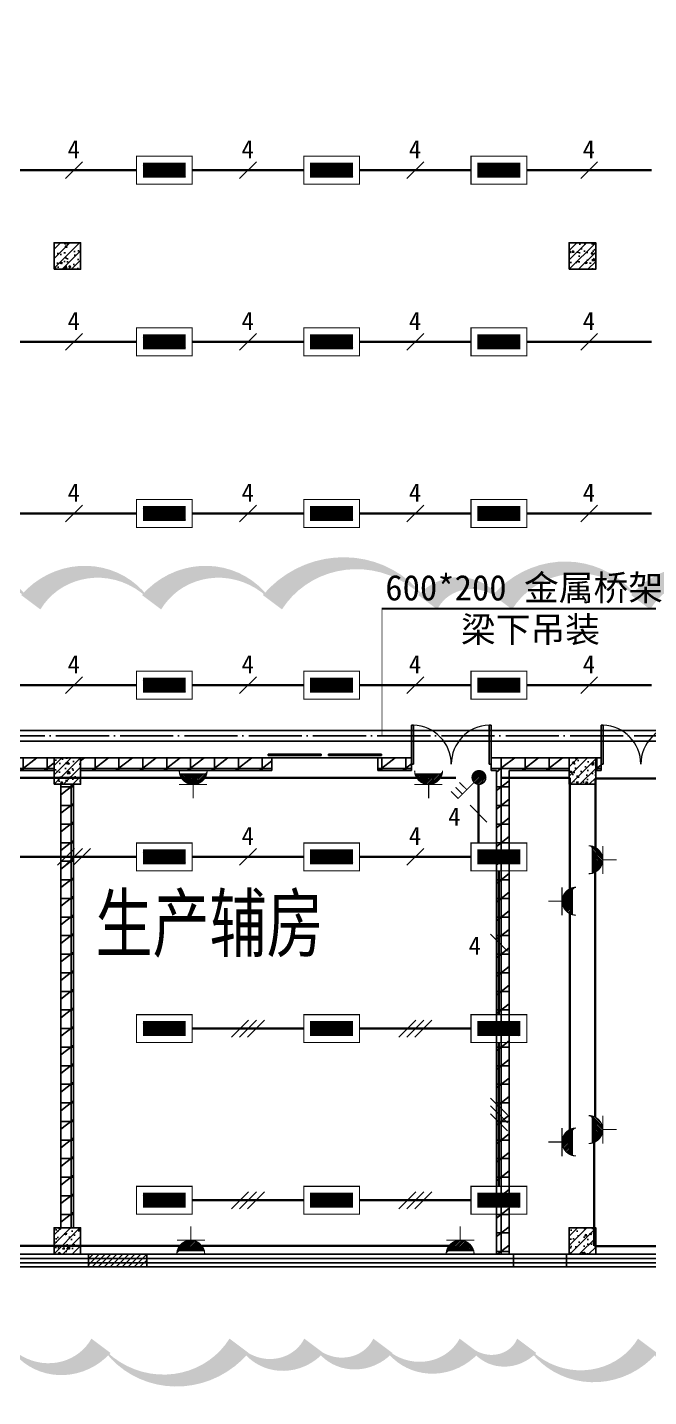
# Model space of a CAD drawing. Header units: millimetres. Extents: x -633009578 to 5705885, y -633235091 to 2571734.
# Drawn here: x 2824069 to 2835766, y 1853319 to 1879104 of the extents above; entities that cross this region are included whole.
import ezdxf

# ---------------------------------------------------------------- set-up
doc = ezdxf.new("R2010")
doc.units = ezdxf.units.MM
doc.header["$LTSCALE"] = 1000
doc.header["$MEASUREMENT"] = 0
doc.linetypes.add('DOTE', pattern=[2.4200000000000004, 2, -0.2, 0.02, -0.2])
doc.layers.get('0').update_dxf_attribs({"color": 9})
for name, color, linetype in [('3T_WOOD', 21, 'Continuous'), ('A-COLUM(柱)', 255, 'Continuous'), ('A-DOOR(门）', 4, 'Continuous'), ('A-F-AREA(计算)', 5, 'Continuous'), ('A-HATH(填充)', 8, 'Continuous'), ('A-TEXT(房间)', 243, 'Continuous'), ('A-WALL(墙)', 255, 'Continuous'), ('A-WINDOW（窗）', 4, 'Continuous'), ('DIM_MODI', 6, 'Continuous'), ('电-强电平面-标注', 3, 'Continuous'), ('电-强电平面-线缆', 3, 'Continuous'), ('电-桥架', 4, 'Continuous'), ('设备-插座', 3, 'Continuous'), ('设备-照明', 3, 'Continuous'), ('设备-箱柜', 3, 'Continuous')]:
    doc.layers.add(name, color=color, linetype=linetype)
doc.styles.add('_TCH', font='simhei.ttf', dxfattribs={"width": 0.75, "bigfont": 'hztxt.shx'})
doc.styles.add('ELEC-DIM', font='simhei.ttf')
doc.styles.add('IDQSTYLE', font='simhei.ttf', dxfattribs={"width": 0.707, "bigfont": 'hztxt.shx'})
pattern_1 = [(0, (-1310557.920547385, -2.793967723846436e-09), (0, 350), []), (37.875, (-1310157.920547385, -2.793967723846436e-09), (-169.61527734408, 218.0766567528281), []), (90, (-1310157.920547385, -2.793967723846436e-09), (-450, 2.755455298081545e-14), [])]

# ---------------------------------------------------------------- blocks, each defined once
blk = doc.blocks.new('$TCHSYS$WIN2D')
for p, q in [((-0.5, 0.5), (0.5, 0.5)), ((-0.5, 0.5), (-0.4999999999999999, -0.5)), ((0.5, 0.5), (0.4999999999999998, -0.5)), ((0.5, 0.1666666666666666), (-0.5, 0.1666666666666666)), ((0.5, -0.1666666666666667), (-0.5, -0.1666666666666667)), ((-0.4999999999999999, -0.5), (0.5, -0.5))]:
    blk.add_line(p, q)
blk = doc.blocks.new('$DorLib2D$00000002')
for p, q in [((-0.5, -5.684341886080802e-17), (-0.5000000000000007, 0.4875)), ((-0.4750000000000007, 0.4875), (-0.5000000000000007, 0.4875)), ((-0.475, -2.842170943040401e-17), (-0.4750000000000007, 0.4875)), ((0.475, -2.842170943040401e-17), (0.4750000000000007, 0.4875)), ((0.4750000000000007, 0.4875), (0.5000000000000007, 0.4875)), ((0.5, -5.684341886080802e-17), (0.5000000000000007, 0.4875)), ((-0.5, -5.684341886080802e-17), (-0.475, -2.842170943040401e-17)), ((0.5, -5.684341886080802e-17), (0.475, -2.842170943040401e-17))]:
    blk.add_line(p, q)
at = {"lineweight": 13}
for centre, start, end in [((-0.4875, -4.263256414560601e-17), 0, 88.53071641864632), ((0.4875, -4.263256414560601e-17), 91.4692835813537, 180)]:
    blk.add_arc(centre, 0.4875, start, end, dxfattribs=at)
blk = doc.blocks.new('$DORLIB2D$00000127')
at = {"color": 0}
for points in [[(-0.5333333333328483, 0.7948983154366971), (-0.5333333333328483, 0.690405644187237)], [(-0.03333333333284827, 0.7948983154366971), (-0.5333333333328483, 0.7948983154366971)], [(-0.03333333333284827, 0.7948983154366971), (-0.03333333333284827, 0.690405644187237)], [(0.5333333333328483, 0.7948983154366971), (0.03333333333284827, 0.7948983154366971)], [(0.03333333333284827, 0.7948983154366971), (0.03333333333284827, 0.690405644187237)], [(0.5333333333328483, 0.7948983154366971), (0.5333333333328483, 0.690405644187237)], [(-0.03333333333284827, 0.690405644187237), (-0.5333333333328483, 0.690405644187237)], [(0.5333333333328483, 0.690405644187237), (0.03333333333284827, 0.690405644187237)], [(0.5, 0.4999999999999858), (-0.5, 0.4999999999999858)]]:
    blk.add_lwpolyline(points, dxfattribs=at)
blk = doc.blocks.new('_FZH')
h = blk.add_hatch()
h.set_pattern_fill('钢筋混凝土', color=256, scale=0.1, style=0)
h.set_pattern_definition([(45, (0, 0), (-0.1767766952966369, 0.1767766952966369), []), (50, (0, 0), (0.7172601826007535, -0.06275213498259512), [0.07500000000000001, -0.8250000000000001]), (355, (0, 0), (-0.138751333613, 0.7521921337000119), [0.06, -0.66]), (100.4514, (0.05977168000000001, -0.00522934), (0.5785093817140216, 0.6894395420609536), [0.06374019, -0.701142112]), (46.1842, (0, 0.2), (1.067241048625645, -0.1655190143290181), [0.1125, -1.2375]), (96.6356, (0.088936745, 0.186206693), (0.9346627055487033, 0.9741178709004418), [0.095610288, -1.051713]), (351.1842, (0, 0.2), (0.9346619451336272, 0.9741186009253247), [0.09000000000000001, -0.9900000000000001]), (21, (0.1, 0.15), (0.5969070521184617, -0.4026188906653388), [0.07500000000000001, -0.8250000000000001]), (326, (0.1, 0.15), (0.2433153319215824, 0.7251500450468529), [0.06, -0.66]), (71.4514, (0.149742233, 0.116448394), (0.84022262858149, 0.3225304967099524), [0.06374019, -0.701142112]), (37.50000000000001, (0, 0), (0.01215985531729062, 0.3328938538313115), [0, -0.652, 0, -0.67, 0, -0.6625000000000001]), (7.499999999999999, (0, 0), (0.2630695374421486, 0.3944117118823603), [0, -0.382, 0, -0.637, 0, -0.2525]), (-32.5, (-0.223, 0), (0.533822436172409, -0.02255487173437976), [0, -0.25, 0, -0.78, 0, -1.035]), (-42.5, (-0.323, 0), (0.5831861693423862, 0.1001049823323177), [0, -0.325, 0, -0.518, 0, -0.735])])
h.paths.add_polyline_path([(-0.5, -0.5), (0.5, -0.5), (0.5, 0.5), (-0.5, 0.5)])
blk.add_lwpolyline([(-0.5, -0.5), (0.5, -0.5), (0.5, 0.5), (-0.5, 0.5)], close=True)
blk = doc.blocks.new('9-3-1')
h = blk.add_hatch()
h.set_pattern_fill('ANSI31', color=256, scale=50)
h.set_pattern_definition([(45, (0, 0), (-56.1266007566822, 56.12660075668221), [])])
h.paths.add_polyline_path([(1169340.650682363, 1178022.080887659), (1170440.650682363, 1178022.080887659), (1170440.650682363, 1177782.080887659), (1169340.650682363, 1177782.080887659)])
at = {"layer": 'A-HATH(填充)'}
h = blk.add_hatch(dxfattribs=at)
h.set_pattern_fill('空心砖', color=256, scale=100, style=0)
h.set_pattern_definition(pattern_1)
h.paths.add_polyline_path([(1168690.598288325, 1187132.08088766), (1168690.598288325, 1187372.080887664), (1165340.598288573, 1187372.080887661), (1165340.598288573, 1187132.080887648)])
h = blk.add_hatch(dxfattribs=at)
h.set_pattern_fill('空心砖', color=256, scale=100, style=0)
h.set_pattern_definition(pattern_1)
h.paths.add_polyline_path([(1169190.598288325, 1187372.080887664), (1169190.598288325, 1187132.080887676), (1172790.598288065, 1187132.080887651), (1172790.598288065, 1187372.080887678)])
h = blk.add_hatch(dxfattribs=at)
h.set_pattern_fill('空心砖', color=256, scale=100, style=0)
h.set_pattern_definition(pattern_1)
h.paths.add_polyline_path([(1174790.598288573, 1187132.080887651), (1175420.598288065, 1187132.080887651), (1175420.598288065, 1187372.080887678), (1174790.598288574, 1187372.080887678)])
h = blk.add_hatch(dxfattribs=at)
h.set_pattern_fill('空心砖', color=256, scale=100, style=0)
h.set_pattern_definition(pattern_1)
h.paths.add_polyline_path([(1177140.598288303, 1187372.080887664), (1176920.598288065, 1187372.080887678), (1176920.598288065, 1187132.080887651), (1177020.598288316, 1187132.080887677), (1177140.598288311, 1187212.080887655)])
h = blk.add_hatch(dxfattribs=at)
h.set_pattern_fill('空心砖', color=256, scale=100, style=0)
h.set_pattern_definition(pattern_1)
h.paths.add_polyline_path([(1177140.598288311, 1187212.080887655), (1177020.598288316, 1187132.080887677), (1177020.598288303, 1178022.080887664), (1177260.598288303, 1178022.080887664), (1177260.598288316, 1187132.080887624)])
h = blk.add_hatch(dxfattribs=at)
h.set_pattern_fill('空心砖', color=256, scale=100, style=0)
h.set_pattern_definition(pattern_1)
h.paths.add_polyline_path([(1178390.598288325, 1187132.080887657), (1178390.598288325, 1187372.080887664), (1177140.598288303, 1187372.080887664), (1177140.598288311, 1187212.080887655), (1177260.598288316, 1187132.080887624)])
h = blk.add_hatch(dxfattribs=at)
h.set_pattern_fill('空心砖', color=256, scale=100, style=0)
h.set_pattern_definition(pattern_1)
h.paths.add_polyline_path([(1178890.598288325, 1187372.080887664), (1178890.598288325, 1187132.080887669), (1178990.598288573, 1187132.080887671), (1178990.598288573, 1187372.080887671)])
h = blk.add_hatch(dxfattribs=at)
h.set_pattern_fill('空心砖', color=256, scale=100, style=0)
h.set_pattern_definition(pattern_1)
h.paths.add_polyline_path([(1168820.598288324, 1178522.080887664), (1169060.598288324, 1178522.080887664), (1169060.598288317, 1186872.080887664), (1168820.598288317, 1186872.080887664)])
blk.add_lwpolyline([(1169340.650682363, 1178022.080887659), (1170440.650682363, 1178022.080887659), (1170440.650682363, 1177782.080887659), (1169340.650682363, 1177782.080887659)], close=True)
at = {"layer": 'A-F-AREA(计算)'}
blk.add_lwpolyline([(1121700.575826842, 1313862.080936), (1255980.575826842, 1313862.080936), (1255980.575826842, 1177782.080936), (1121700.575826842, 1177782.080936)], close=True, dxfattribs=at)
at = {"layer": 'A-WALL(墙)'}
for p, q in [((1168690.598288553, 1187372.080887623), (1165340.598288573, 1187372.080887661)), ((1172790.598288065, 1187372.080887678), (1169190.598288553, 1187372.080887607)), ((1172790.598288065, 1187132.080887651), (1172790.598288065, 1187372.080887678)), ((1175420.598288065, 1187372.080887678), (1174790.598288574, 1187372.080887678)), ((1174790.598288574, 1187372.080887678), (1174790.598288573, 1187132.080887651)), ((1175420.598288065, 1187132.080887651), (1175420.598288065, 1187372.080887678)), ((1177140.598288303, 1187372.080887664), (1176920.598288065, 1187372.080887678)), ((1176920.598288065, 1187372.080887678), (1176920.598288065, 1187132.080887651)), ((1177140.598288303, 1187372.080887664), (1178390.598288553, 1187372.080887621)), ((1178990.598288573, 1187372.080887671), (1178890.598288553, 1187372.080887174)), ((1178990.598288573, 1187132.080887671), (1178990.598288573, 1187372.080887671)), ((1165340.598288573, 1187132.080887648), (1168690.598288553, 1187132.080887735)), ((1169190.598288553, 1187132.080887614), (1172790.598288065, 1187132.080887651)), ((1174790.598288573, 1187132.080887651), (1175420.598288065, 1187132.080887651)), ((1176920.598288065, 1187132.080887651), (1177020.598288316, 1187132.080887677)), ((1177020.598288316, 1187132.080887677), (1177020.598288303, 1178022.080887664)), ((1177260.598288316, 1187132.080887624), (1178390.598288553, 1187132.080887946)), ((1177260.598288316, 1187132.080887624), (1177260.598288303, 1178022.080887664)), ((1178890.598288553, 1187132.08088874), (1178990.598288573, 1187132.080887671)), ((1168820.598288281, 1186872.080887693), (1168820.598288357, 1178522.080887693)), ((1169060.598288338, 1186872.080887693), (1169060.598288315, 1178522.080887693)), ((1177260.598288303, 1178022.080887664), (1177020.598288303, 1178022.080887664))]:
    blk.add_line(p, q, dxfattribs=at)
at = {"layer": 'A-WINDOW（窗）'}
for points in [[(1170440.650682308, 1178022.080887657), (1170440.650682308, 1177782.080887657)], [(1177340.587793578, 1178022.080887657), (1177340.587793578, 1177782.080887664)], [(1178340.587793578, 1178022.080887657), (1178340.587793578, 1177782.080887664)]]:
    blk.add_lwpolyline(points, dxfattribs=at)
at = {"layer": 'DIM_MODI', "color": 8}
for points in [[(1167841.416924026, 1176297.834905598, 0, 450, 0.5), (1169574.801141214, 1176297.834905598, 0, 450, 0.5), (1172174.877466996, 1176297.834905598, 0, 450, 0.5), (1173583.252143462, 1176297.834905598, 0, 450, 0.5), (1174883.290306354, 1176297.834905598, 0, 450, 0.5), (1176508.338009968, 1176297.834905598, 0, 450, 0.5), (1177591.703145711, 1176297.834905598, 0, 450, 0.5), (1179866.769930771, 1176297.834905598, 0, 450, 0.5), (1182791.855797276, 1176297.834905598, 0, 450, 0.5)], [(1182011.861064375, 1190300.922760967, 0, 450, 0.5), (1179736.794279315, 1190300.922760967, 0, 450, 0.5), (1177136.717953532, 1190300.922760967, 0, 450, 0.5), (1175728.343277066, 1190300.922760967, 0, 450, 0.5), (1172803.257410561, 1190300.922760967, 0, 450, 0.5), (1170528.190625501, 1190300.922760967, 0, 450, 0.5), (1168253.123840441, 1190300.922760967, 0, 450, 0.5), (1166194.73008253, 1190300.922760967, 0, 450, 0.5)]]:
    blk.add_lwpolyline(points, format="xyseb", dxfattribs=at)
at = {"layer": 'A-COLUM(柱)', "xscale": 500, "yscale": 500, "zscale": 500}
for p in [(1168940.598288325, 1196822.080887664), (1178640.598288325, 1196822.080887664), (1168940.598288325, 1187122.080887664), (1178640.598288325, 1187122.080887664), (1168940.598288325, 1178272.080887664), (1178640.598288325, 1178272.080887664)]:
    blk.add_blockref('_FZH', p, dxfattribs=at)
at = {"layer": 'A-DOOR(门）'}
for name, p, xscale, yscale, zscale in [('$DorLib2D$00000002', (1176170.598287992, 1187252.080887664), 1500, 1500, 1500), ('$DorLib2D$00000002', (1179740.598288649, 1187252.080887664), 1500, 1500, 1500), ('$DORLIB2D$00000127', (1173790.598288317, 1187252.080887664), 2000, 240, 2000)]:
    blk.add_blockref(name, p, dxfattribs=dict(at, xscale=xscale, yscale=yscale, zscale=zscale))
at = {"layer": 'A-WINDOW（窗）', "extrusion": (0, 0, -1), "xscale": 25999.99999999977, "yscale": 240, "zscale": 25999.99999999977}
blk.add_blockref('$TCHSYS$WIN2D', (-1174340.587793555, 1177902.080887664), dxfattribs=at)
at = {"layer": 'A-TEXT(房间)', "style": '_TCH', "width": 0.75}
blk.add_text('生产辅房', height=1050, dxfattribs=at).set_placement((1169472.07702878, 1183728.657082098))
blk = doc.blocks.new('*X353')
at = {"color": 0, "linetype": 'Continuous'}
for p, q in [((277.1059544658493, 221.9516255332986), (279.536990929048, 224.3826619964973)), ((277.1059544658493, 222.2344682457732), (279.2541482165735, 224.3826619964973)), ((277.1059544658493, 222.5173109582479), (278.9713055040988, 224.3826619964973)), ((277.1059544658493, 222.8001536707225), (278.6884627916242, 224.3826619964973)), ((277.1059544658493, 223.0829963831971), (278.4056200791496, 224.3826619964973)), ((277.1059544658493, 223.3658390956717), (278.122777366675, 224.3826619964973)), ((277.1059544658493, 223.6486818081463), (277.8399346542004, 224.3826619964973)), ((277.1059544658493, 223.9315245206209), (277.5570919417257, 224.3826619964973)), ((277.1059544658493, 224.2143672330955), (277.2742492292511, 224.3826619964973)), ((277.3198336415227, 221.8826619964973), (279.8198336415227, 224.3826619964973)), ((277.6026763539973, 221.8826619964973), (280.1026763539973, 224.3826619964973)), ((277.8855190664719, 221.8826619964973), (280.3855190664719, 224.3826619964973)), ((278.1683617789465, 221.8826619964973), (280.6683617789466, 224.3826619964973)), ((278.4512044914212, 221.8826619964973), (280.9512044914212, 224.3826619964973)), ((278.7340472038958, 221.8826619964973), (281.2340472038958, 224.3826619964973)), ((279.0168899163704, 221.8826619964973), (281.5168899163704, 224.3826619964973)), ((279.299732628845, 221.8826619964973), (281.799732628845, 224.3826619964973)), ((279.5825753413196, 221.8826619964973), (282.0825753413196, 224.3826619964973)), ((279.8654180537943, 221.8826619964973), (282.3654180537943, 224.3826619964973)), ((280.1482607662689, 221.8826619964973), (282.6482607662689, 224.3826619964973)), ((280.4311034787435, 221.8826619964973), (282.9311034787435, 224.3826619964973)), ((280.7139461912181, 221.8826619964973), (283.2139461912181, 224.3826619964973)), ((280.9967889036927, 221.8826619964973), (283.4967889036927, 224.3826619964973)), ((281.2796316161674, 221.8826619964973), (283.7796316161674, 224.3826619964973)), ((281.5624743286419, 221.8826619964973), (284.062474328642, 224.3826619964973)), ((281.8453170411166, 221.8826619964973), (284.3453170411166, 224.3826619964973)), ((282.1281597535912, 221.8826619964973), (284.6059544658494, 224.3604567087555)), ((282.4110024660658, 221.8826619964973), (284.6059544658494, 224.0776139962809)), ((282.6938451785405, 221.8826619964973), (284.6059544658494, 223.7947712838063)), ((282.976687891015, 221.8826619964973), (284.6059544658494, 223.5119285713317)), ((283.2595306034897, 221.8826619964973), (284.6059544658494, 223.229085858857)), ((283.5423733159643, 221.8826619964973), (284.6059544658494, 222.9462431463824)), ((283.8252160284389, 221.8826619964973), (284.6059544658494, 222.6634004339078)), ((284.1080587409135, 221.8826619964973), (284.6059544658494, 222.3805577214332)), ((284.3909014533882, 221.8826619964973), (284.6059544658494, 222.0977150089586))]:
    blk.add_line(p, q, dxfattribs=at)
blk = doc.blocks.new('HC000062')
at = {"color": 0, "linetype": 'Continuous', "const_width": 0.2}
for points in [[(-4.97662087547036, 2.499999999999943), (5.023379124529697, 2.499999999999943), (5.023379124529697, -2.500000000000057), (-4.97662087547036, -2.500000000000057), (-4.97662087547036, 2.499999999999943)], [(-3.72662087547036, 1.25), (-3.72662087547036, -1.250000000000057), (3.773379124529697, -1.250000000000057), (3.773379124529697, 1.25), (-3.72662087547036, 1.25)]]:
    blk.add_lwpolyline(points, dxfattribs=at)
at = {"color": 0, "linetype": 'Continuous'}
blk.add_blockref('*X353', (-280.8325753413197, -223.1326619964974), dxfattribs=at)
at = {"color": 0, "style": 'IDQSTYLE', "width": 0.7}
blk.add_attdef('PSFHATT', (7.023379124529697, -2.500000000000057), '', height=2.5, dxfattribs=at)
blk = doc.blocks.new('*X155')
at = {"color": 0, "linetype": 'Continuous'}
for p, q in [((261.9988066744281, 135.850956910748), (263.2375091559566, 137.0896593922765)), ((262.0234026256783, 135.5927101495236), (263.4957559171792, 137.0650634410244)), ((262.0463461952987, 136.1813391440932), (262.9071269225657, 137.0421198713602)), ((262.0884022348038, 135.3748670461744), (263.7135990205094, 137.00006383188)), ((262.1829592200917, 135.1865813189878), (263.9018847477136, 136.9055068466096)), ((262.3023466942452, 135.0231260806666), (264.0653399860179, 136.7861193724393)), ((262.4446987243758, 134.8826353983226), (264.205830668362, 136.6437673423088)), ((262.6100901587723, 134.7651841202445), (264.3232819464568, 136.478375907929)), ((262.8005700291263, 134.6728212781239), (264.4156447885779, 136.2878960375755)), ((263.0211904412342, 134.6105989777572), (264.4778670889456, 136.0672756254685)), ((263.2836307586351, 134.5901965826834), (264.4982694840214, 135.8048353080697)), ((263.6234742990336, 134.6471974106073), (264.4412686561033, 135.464991767677))]:
    blk.add_line(p, q, dxfattribs=at)
blk = doc.blocks.new('HC000111')
at = {"color": 0, "linetype": 'Continuous', "const_width": 0.2}
for points in [[(0.8838834764831975, 2.133883476483163), (3.750000000000091, 5), (5.000000000000091, 3.75)], [(2.221789122165297, 3.388795923702901), (3.514416944097014, 2.132759994237858)], [(2.898879886034229, 4.275409520972289), (4.191507707965946, 3.019373591507303)]]:
    blk.add_lwpolyline(points, dxfattribs=at)
blk.add_lwpolyline([(0.8838834764833108, 0.3661165235168934, 0.1989123673796338), (1.250000000000034, 1.250000000000057, 0.1989123673796269), (0.8838834764832544, 2.13388347648322, 0.1989123673796352), (9.12880881998035e-14, 2.5, 0.1989123673796539), (-0.8838834764830719, 2.13388347648322, 0.1989123673796721), (-1.249999999999966, 1.250000000000057, 0.1989123673796564), (-0.8838834764831855, 0.3661165235168368, 0.198912367379673), (9.087175456556906e-14, 0, 0.198912367379652)], format="xyb", close=True, dxfattribs=at)
at = {"color": 0, "linetype": 'Continuous'}
blk.add_blockref('*X155', (-263.2487560761181, -134.5897099905746), dxfattribs=at)
at = {"color": 0, "style": 'IDQSTYLE', "width": 0.7}
blk.add_attdef('PSFHATT', (7.000000000000091, -1e-08), '', height=2.5, dxfattribs=at)
blk = doc.blocks.new('*X164')
at = {"color": 0, "linetype": 'Continuous'}
for p, q in [((159.595646846908, 156.7672197221619), (159.6233466819307, 156.7949195571846)), ((159.6640079704214, 156.5527381332005), (159.9061893944054, 156.7949195571846)), ((159.747532531186, 156.3534199814905), (160.18903210688, 156.7949195571846)), ((159.8446775338837, 156.1677222717137), (160.4718748193546, 156.7949195571846)), ((159.9544025265515, 155.9946045519069), (160.7547175318292, 156.7949195571846)), ((160.0760273856543, 155.833386698535), (161.0375602443038, 156.7949195571846)), ((160.2091522122192, 155.6836688126253), (161.3204029567785, 156.7949195571846)), ((160.3536147760518, 155.5452886639833), (161.6032456692531, 156.7949195571846)), ((160.5094741859558, 155.4183053614127), (161.8860883817277, 156.7949195571846)), ((160.6770167777584, 155.3030052407406), (162.1689310942023, 156.7949195571846)), ((160.8567856433337, 155.1999313938414), (162.451773806677, 156.7949195571846)), ((161.0496413096342, 155.1099443476672), (162.7346165191516, 156.7949195571846)), ((161.2568708631404, 155.0343311886988), (163.0174592316262, 156.7949195571846)), ((161.4803825063601, 154.9750001194438), (163.3003019441008, 156.7949195571846)), ((161.7230685552892, 154.9348434558983), (163.5831446565754, 156.7949195571846)), ((161.9895441276247, 154.9184763157592), (163.86598736905, 156.7949195571846)), ((162.2878715788766, 154.9339610545365), (164.4937876543064, 157.1398771299663)), ((162.6346011340941, 154.9978478972794), (164.4299008115636, 156.7931475747489)), ((163.0778250055067, 155.1582290562173), (164.2695196526256, 156.3499237033363))]:
    blk.add_line(p, q, dxfattribs=at)
blk = doc.blocks.new('HC000134')
at = {"color": 0, "linetype": 'Continuous', "const_width": 0.2}
blk.add_lwpolyline([(-2.5, 5, 0.198912367379654), (-1.767766952966213, 3.232233047033674, 0.1989123673796558), (-4.592273826913179e-16, 2.5, 0.1989123673796559), (1.767766952966213, 3.232233047033674, 0.1989123673796541), (2.5, 4.999999999999999)], format="xyb", dxfattribs=at)
for points in [[(-2.549372027147456, 2.476391871554483), (2.483025305961291, 2.476391871554483)], [(-2.421006983541702, 4.37652170395188), (2.421006983541702, 4.37652170395188)], [(0, 2.5), (0, 0)]]:
    blk.add_lwpolyline(points, dxfattribs=at)
at = {"color": 0, "linetype": 'Continuous'}
blk.add_blockref('*X164', (-162.0093508556101, -152.4183978532327), dxfattribs=at)
at = {"color": 0, "style": 'IDQSTYLE', "width": 0.7}
blk.add_attdef('PSFHATT', (4.500000010000001, 0), '', height=2.5, dxfattribs=at)

msp = doc.modelspace()

# ---------------------------------------------------------------- linework, layer by layer
at = {"layer": '电-强电平面-标注'}
for p, q in [((2825106.547865569, 1876575.362614851), (2824788.349814036, 1876257.164563317)), ((2828381.547865569, 1876575.362614851), (2828063.349814036, 1876257.164563317)), ((2831531.547865569, 1876575.362614851), (2831213.349814036, 1876257.164563317)), ((2834806.547865569, 1876575.362614851), (2834488.349814036, 1876257.164563317)), ((2825106.547865569, 1873342.029281538), (2824788.349814036, 1873023.831230003)), ((2828381.547865569, 1873342.029281538), (2828063.349814036, 1873023.831230003)), ((2831531.547865569, 1873342.029281538), (2831213.349814036, 1873023.831230003)), ((2834806.547865569, 1873342.029281538), (2834488.349814036, 1873023.831230003)), ((2825106.547865569, 1870108.695948195), (2824788.349814036, 1869790.49789666)), ((2828381.547865569, 1870108.695948195), (2828063.349814036, 1869790.49789666)), ((2831531.547865569, 1870108.695948195), (2831213.349814036, 1869790.49789666)), ((2834806.547865569, 1870108.695948195), (2834488.349814036, 1869790.49789666)), ((2825106.547865569, 1866875.362614851), (2824788.349814036, 1866557.164563317)), ((2828381.547865569, 1866875.362614851), (2828063.349814036, 1866557.164563317)), ((2831531.547865569, 1866875.362614851), (2831213.349814036, 1866557.164563317)), ((2834806.547865569, 1866875.362614851), (2834488.349814036, 1866557.164563317)), ((2832404.293350282, 1864455.503893029), (2832722.491401817, 1864137.305841496)), ((2824956.54786557, 1863642.029281537), (2824638.349814035, 1863323.831230004)), ((2825106.54786557, 1863642.029281537), (2824788.349814035, 1863323.831230004)), ((2825256.54786557, 1863642.029281537), (2824938.349814035, 1863323.831230004)), ((2828381.54786559, 1863642.029281525), (2828063.349814057, 1863323.83122999)), ((2831531.54786559, 1863642.029281525), (2831213.349814057, 1863323.83122999)), ((2832788.349814035, 1862025.412614866), (2833106.54786557, 1861707.214563332)), ((2828231.547865591, 1860408.695948191), (2827913.349814056, 1860090.497896658)), ((2828381.547865591, 1860408.695948191), (2828063.349814056, 1860090.497896658)), ((2828531.547865591, 1860408.695948191), (2828213.349814056, 1860090.497896658)), ((2831381.547865591, 1860408.695948191), (2831063.349814056, 1860090.497896658)), ((2831531.547865591, 1860408.695948191), (2831213.349814056, 1860090.497896658)), ((2831681.547865591, 1860408.695948191), (2831363.349814056, 1860090.497896658)), ((2832788.349814036, 1858941.979281523), (2833106.547865569, 1858623.781229988)), ((2832788.349814036, 1858791.979281523), (2833106.547865569, 1858473.781229988)), ((2832788.349814036, 1858641.979281523), (2833106.547865569, 1858323.781229988)), ((2828231.547865591, 1857175.362614857), (2827913.349814056, 1856857.164563324)), ((2828381.547865591, 1857175.362614857), (2828063.349814056, 1856857.164563324)), ((2828531.547865591, 1857175.362614857), (2828213.349814056, 1856857.164563324)), ((2831381.547865591, 1857175.362614857), (2831063.349814056, 1856857.164563324)), ((2831531.547865591, 1857175.362614857), (2831213.349814056, 1856857.164563324)), ((2831681.547865591, 1857175.362614857), (2831363.349814056, 1856857.164563324))]:
    msp.add_line(p, q, dxfattribs=at)
at = {"layer": '电-强电平面-线缆', "color": 1, "linetype": 'Continuous', "const_width": 45}
for points in [[(2823772.548839803, 1876416.263589084), (2826122.348839803, 1876416.263589084)], [(2827172.548839803, 1876416.263589084), (2829272.348839803, 1876416.263589084)], [(2830322.548839803, 1876416.263589084), (2832422.348839803, 1876416.263589084)], [(2833472.548839803, 1876416.263589084), (2835822.348839803, 1876416.263589084)], [(2823772.548839803, 1873182.930255771), (2826122.348839803, 1873182.930255771)], [(2827172.548839803, 1873182.930255771), (2829272.348839803, 1873182.930255771)], [(2830322.548839803, 1873182.930255771), (2832422.348839803, 1873182.930255771)], [(2833472.548839803, 1873182.930255771), (2835822.348839803, 1873182.930255771)], [(2823772.548839803, 1869949.596922427), (2826122.348839803, 1869949.596922427)], [(2827172.548839803, 1869949.596922427), (2829272.348839803, 1869949.596922427)], [(2830322.548839803, 1869949.596922427), (2832422.348839803, 1869949.596922427)], [(2833472.548839803, 1869949.596922427), (2835822.348839803, 1869949.596922427)], [(2823772.548839803, 1866716.263589084), (2826122.348839803, 1866716.263589084)], [(2827172.548839803, 1866716.263589084), (2829272.348839803, 1866716.263589084)], [(2830322.548839803, 1866716.263589084), (2832422.348839803, 1866716.263589084)], [(2833472.548839803, 1866716.263589084), (2835822.348839803, 1866716.263589084)], [(2823028.194002639, 1864973.880839462), (2826965.80599736, 1864973.880839462)], [(2827415.194002639, 1864973.880839462), (2831398.80599736, 1864973.880839462)], [(2831848.194002639, 1864973.880839462), (2832140.826006378, 1864973.880839462)], [(2832563.392376049, 1863745.430255771), (2832563.392376049, 1864847.379478755)], [(2833003.173993622, 1864973.880839462), (2834281.5, 1864973.880839462)], [(2834281.5, 1862882.233674878), (2834281.5, 1864973.880839462)], [(2834767.953043385, 1863658.200221091), (2834767.953043385, 1864960.5)], [(2834767.953043385, 1864960.5), (2835951.952880788, 1864960.5)], [(2823772.448839803, 1863482.930255771), (2826122.448839803, 1863482.930255771)], [(2827172.448839824, 1863482.930255757), (2829272.448839824, 1863482.930255757)], [(2830322.448839824, 1863482.930255757), (2832422.448839824, 1863482.930255757)], [(2832947.448839803, 1860512.196922428), (2832947.448839803, 1863220.430255771)], [(2834758.488063497, 1858582.233674878), (2834758.488063497, 1863194.766325125)], [(2834281.5, 1858348.233674878), (2834281.5, 1862413.766325125)], [(2827172.448839824, 1860249.596922424), (2829272.448839824, 1860249.596922424)], [(2830322.448839824, 1860249.596922424), (2832422.448839824, 1860249.596922424)], [(2832947.448839803, 1857278.763589084), (2832947.448839803, 1859986.996922427)], [(2834742.5, 1856153.523342009), (2834742.5, 1858106.341612028)], [(2827172.448839824, 1857016.263589091), (2829272.448839824, 1857016.263589091)], [(2830322.448839824, 1857016.263589091), (2832422.448839824, 1857016.263589091)], [(2823488.70233263, 1856157.493032855), (2826934.797667369, 1856157.493032855)], [(2827354.20233263, 1856157.493032855), (2832007.297667369, 1856157.493032855)], [(2834742.5, 1856153.523342009), (2836523.866730369, 1856153.523342009)]]:
    msp.add_lwpolyline(points, dxfattribs=at)
at = {"layer": '电-桥架', "color": 5, "linetype": 'DOTE', "ltscale": 0.5}
msp.add_line((2808876.000000567, 1865762.500007156), (2845222.500000331, 1865762.500007156), dxfattribs=at)
at = {"layer": '电-桥架', "ltscale": 0.5}
for points in [[(2808876.000004036, 1865862.500007156), (2845222.500000331, 1865862.500007156)], [(2845222.500000332, 1865662.500007156), (2808876.000000568, 1865662.500007156)]]:
    msp.add_lwpolyline(points, dxfattribs=at)
at = {"layer": '设备-箱柜', "color": 6}
msp.add_lwpolyline([(2830743.280695075, 1865762.500025691, 12, 12, 0), (2830743.280695075, 1868156.501676125, 12, 12, 0), (2830743.280695075, 1868156.501676125, 36, 36, 0), (2836215.224447415, 1868156.501676125, 36, 36, 0)], format="xyseb", dxfattribs=at)

# ---------------------------------------------------------------- block references
at = {"layer": '3T_WOOD'}
msp.add_blockref('9-3-1', (1655879.395743424, 677977.51603476), dxfattribs=at)
at = {"layer": '设备-插座', "xscale": 105, "yscale": 105, "zscale": 105}
for p in [(2827190.5, 1864584.596922438), (2831623.5, 1864584.596922438)]:
    msp.add_blockref('HC000134', p, dxfattribs=at)
at = {"layer": '设备-插座', "yscale": 105, "zscale": 105}
for p, xscale, rotation in [((2835164.994031773, 1863429.000000001), 105, 90.00000000000001), ((2833874.994031723, 1862648.000000001), -105, 270), ((2833874.994031723, 1858114.000000001), -105, 270), ((2835164.994031773, 1858348.000000001), 105, 90.00000000000001), ((2827144.5, 1856524.596922424), 105, 180), ((2832217, 1856524.596922424), 105, 180)]:
    msp.add_blockref('HC000134', p, dxfattribs=dict(at, xscale=xscale, rotation=rotation))
at = {"layer": '设备-照明', "xscale": 105, "yscale": 105, "zscale": 105}
for p in [(2826644.994031727, 1876416.263589084), (2829794.994031727, 1876416.263589084), (2832944.994031727, 1876416.263589084), (2826644.994031727, 1873182.930255771), (2829794.994031727, 1873182.930255771), (2832944.994031727, 1873182.930255771), (2826644.994031727, 1869949.596922427), (2829794.994031727, 1869949.596922427), (2832944.994031727, 1869949.596922427), (2826644.994031727, 1866716.263589084), (2829794.994031727, 1866716.263589084), (2832944.994031727, 1866716.263589084), (2826644.994031727, 1863482.930255771), (2829794.994031727, 1863482.930255771), (2832944.994031727, 1863482.930255771), (2826644.994031727, 1860249.596922427), (2829794.994031727, 1860249.596922427), (2832944.994031727, 1860249.596922427), (2826644.994031727, 1857016.263589084), (2829794.994031727, 1857016.263589084), (2832944.994031727, 1857016.263589084)]:
    msp.add_blockref('HC000062', p, dxfattribs=at)
at = {"layer": '设备-照明', "xscale": 105, "yscale": 105, "zscale": 105, "rotation": 180}
msp.add_blockref('HC000111', (2832572, 1865109.596922457), dxfattribs=at)

# ---------------------------------------------------------------- texts
at = {"layer": '电-强电平面-标注', "style": 'ELEC-DIM'}
for p in [(2824825.929852459, 1876641.263589084), (2828100.929852459, 1876641.263589084), (2831250.929852459, 1876641.263589084), (2834525.929852459, 1876641.263589084), (2824825.929852459, 1873407.930255771), (2828100.929852459, 1873407.930255771), (2831250.929852459, 1873407.930255771), (2834525.929852459, 1873407.930255771), (2824825.929852459, 1870174.596922427), (2828100.929852459, 1870174.596922427), (2831250.929852459, 1870174.596922427), (2834525.929852459, 1870174.596922427), (2824825.929852459, 1866941.263589084), (2828100.929852459, 1866941.263589084), (2831250.929852459, 1866941.263589084), (2834525.929852459, 1866941.263589084), (2831991.873388708, 1864071.40486726), (2828100.92985248, 1863707.930255757), (2831250.92985248, 1863707.930255757), (2832375.929852461, 1861641.313589097)]:
    msp.add_text('4', height=339.8734177215189, dxfattribs=at).set_placement(p)
at = {"layer": '设备-箱柜', "color": 6, "style": 'ELEC-DIM'}
for s, p in [('600*200 金属桥架', (2830807.110495922, 1868312.264800035)), ('梁下吊装', (2832231.575138368, 1867524.802250739))]:
    msp.add_text(s, height=480, dxfattribs=at).set_placement(p)

doc.saveas('drawing.dxf')
